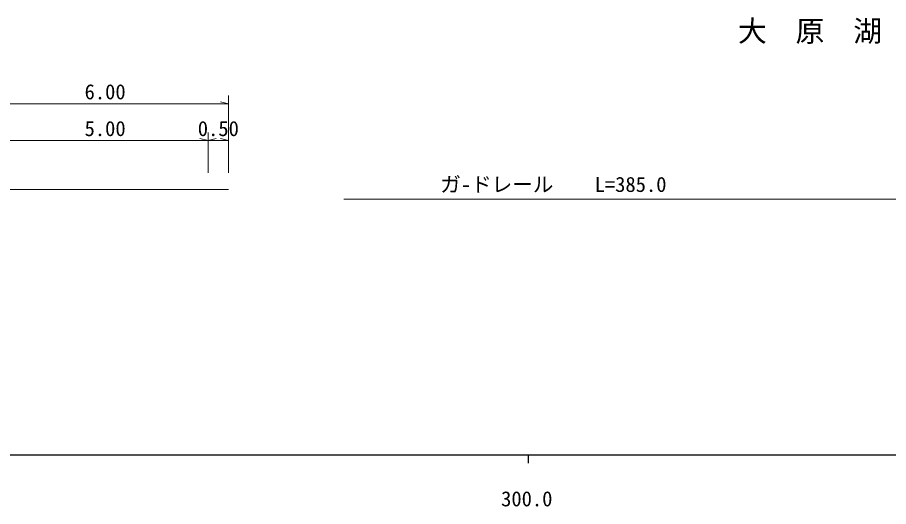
# Model space of a CAD drawing. Units: millimetres, scale not verified, with parts at other scales. Extents: x 40000 to 680000, y 20000 to 380000.
# Drawn here: x 305988 to 411781, y 198715 to 258139 of the extents above; entities that cross this region are included whole.
import ezdxf
from ezdxf.enums import TextEntityAlignment as Align

# ---------------------------------------------------------------- set-up
doc = ezdxf.new("R2010")
doc.units = ezdxf.units.MM
doc.header["$LTSCALE"] = 1000
for name, color, linetype, lineweight in [('M-BGD', 7, 'Continuous', 13), ('M-STR-HTXT', 7, 'Continuous', 13), ('M-TTL-BAND', 7, 'Continuous', 25)]:
    doc.layers.add(name, color=color, linetype=linetype, lineweight=lineweight)
doc.styles.add('ＭＳ ゴシック', font='')
doc.styles.get('ＭＳ ゴシック').set_extended_font_data('MS Gothic')

msp = doc.modelspace()

# ---------------------------------------------------------------- linework, layer by layer
at = {"layer": 'M-BGD'}
for p, q in [((331636, 239266), (331636, 248641)), ((301636, 247641), (331636, 247641)), ((331636, 247641), (330636, 247891)), ((329136, 243171), (328136, 243421)), ((329136, 239266), (329136, 244171)), ((329136, 239266), (329136, 244171)), ((329136, 243171), (330136, 243421)), ((331636, 243171), (330636, 243421)), ((331636, 239266), (331636, 244171)), ((304136, 243171), (329136, 243171)), ((329136, 243171), (331636, 243171)), ((304136, 237237), (329136, 237237)), ((329136, 237237), (331636, 237237))]:
    msp.add_line(p, q, dxfattribs=at)
at = {"layer": 'M-STR-HTXT'}
msp.add_line((345607, 236061), (445928, 236061), dxfattribs=at)
at = {"layer": 'M-TTL-BAND'}
for p, q in [((40000, 205000), (579000, 205000)), ((368000, 205000), (368000, 204000))]:
    msp.add_line(p, q, dxfattribs=at)

# ---------------------------------------------------------------- texts
at = {"layer": 'M-BGD', "style": 'ＭＳ ゴシック'}
msp.add_text('大\u3000原\u3000湖', height=2566, dxfattribs=at).set_placement((393492, 254433), align=Align.BOTTOM_LEFT)
for s, p in [('6.00', (316636, 247641)), ('5.00', (316636, 243171)), ('0.50', (330386, 243171))]:
    msp.add_text(s, height=1833, dxfattribs=at).set_placement(p, align=Align.BOTTOM_CENTER)
at = {"layer": 'M-STR-HTXT', "style": 'ＭＳ ゴシック'}
msp.add_text('ガ-ドレール\u3000\u3000L=385.0', height=1833, dxfattribs=at).set_placement((357333, 236388), align=Align.BOTTOM_LEFT)
at = {"layer": 'M-TTL-BAND', "style": 'ＭＳ ゴシック'}
msp.add_text('300.0', height=1833, dxfattribs=at).set_placement((367844, 198195), align=Align.BOTTOM_CENTER)

doc.saveas('drawing.dxf')
